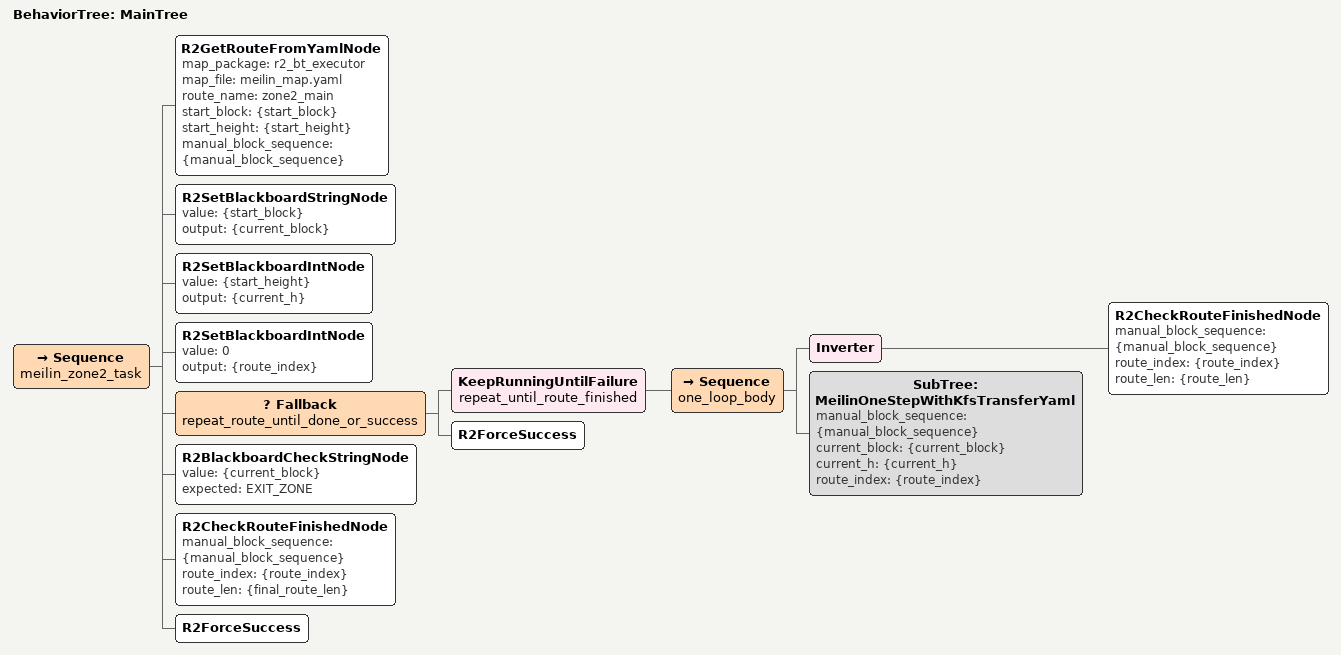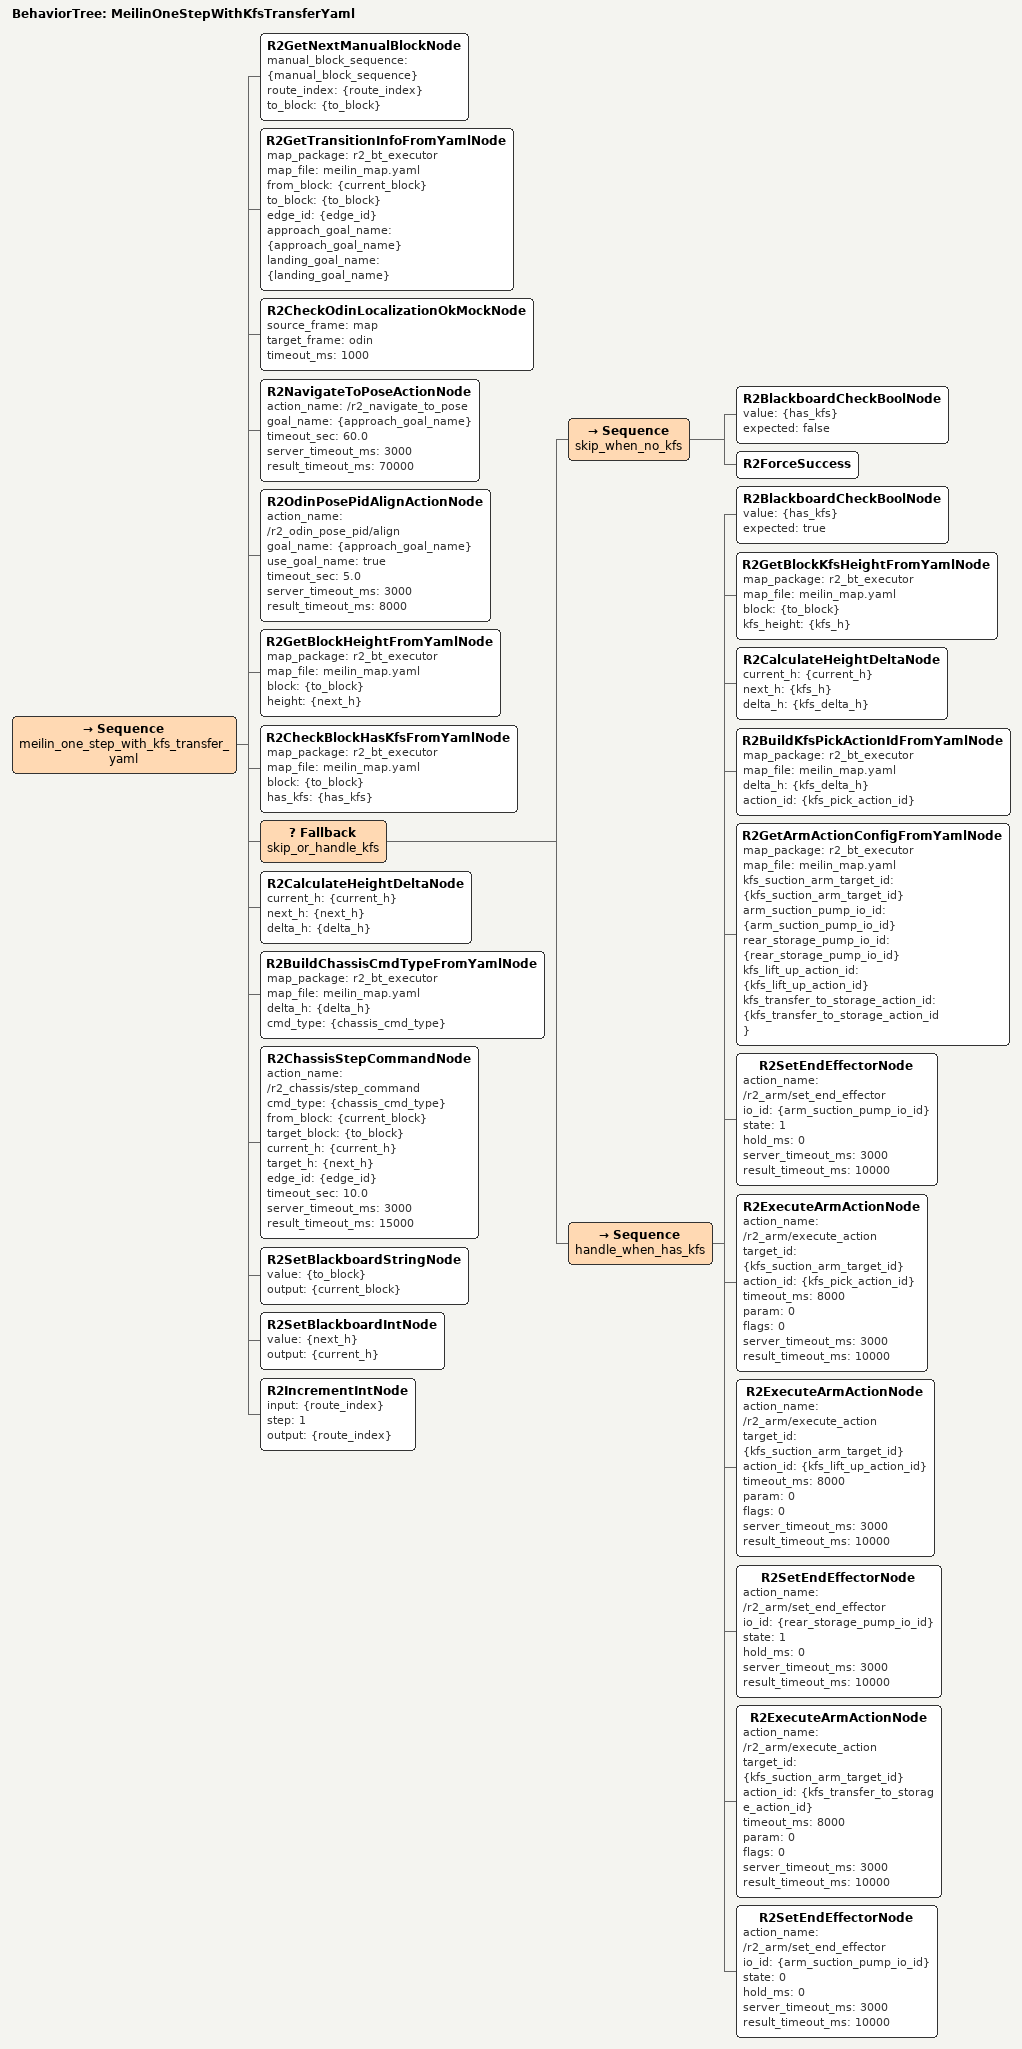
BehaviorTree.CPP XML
<root BTCPP_format="4" main_tree_to_execute="MainTree">

  <BehaviorTree ID="MainTree">
    <Sequence name="meilin_zone2_task">

      <R2GetRouteFromYamlNode
        map_package="r2_bt_executor"
        map_file="meilin_map.yaml"
        route_name="zone2_main"
        start_block="{start_block}"
        start_height="{start_height}"
        manual_block_sequence="{manual_block_sequence}" />

      <R2SetBlackboardStringNode
        value="{start_block}"
        output="{current_block}" />

      <R2SetBlackboardIntNode
        value="{start_height}"
        output="{current_h}" />

      <R2SetBlackboardIntNode
        value="0"
        output="{route_index}" />

      <Fallback name="repeat_route_until_done_or_success">

        <KeepRunningUntilFailure name="repeat_until_route_finished">

          <Sequence name="one_loop_body">

            <Inverter>
              <R2CheckRouteFinishedNode
                manual_block_sequence="{manual_block_sequence}"
                route_index="{route_index}"
                route_len="{route_len}" />
            </Inverter>

            <SubTree
              ID="MeilinOneStepWithKfsTransferYaml"
              manual_block_sequence="{manual_block_sequence}"
              current_block="{current_block}"
              current_h="{current_h}"
              route_index="{route_index}" />

          </Sequence>

        </KeepRunningUntilFailure>

        <R2ForceSuccess />

      </Fallback>

      <R2BlackboardCheckStringNode
        value="{current_block}"
        expected="EXIT_ZONE" />

      <R2CheckRouteFinishedNode
        manual_block_sequence="{manual_block_sequence}"
        route_index="{route_index}"
        route_len="{final_route_len}" />

      <R2ForceSuccess />

    </Sequence>
  </BehaviorTree>

  <BehaviorTree ID="MeilinOneStepWithKfsTransferYaml">
    <Sequence name="meilin_one_step_with_kfs_transfer_yaml">

      <R2GetNextManualBlockNode
        manual_block_sequence="{manual_block_sequence}"
        route_index="{route_index}"
        to_block="{to_block}" />

      <R2GetTransitionInfoFromYamlNode
        map_package="r2_bt_executor"
        map_file="meilin_map.yaml"
        from_block="{current_block}"
        to_block="{to_block}"
        edge_id="{edge_id}"
        approach_goal_name="{approach_goal_name}"
        landing_goal_name="{landing_goal_name}" />

      <R2CheckOdinLocalizationOkMockNode
        source_frame="map"
        target_frame="odin"
        timeout_ms="1000" />

      <R2NavigateToPoseActionNode
        action_name="/r2_navigate_to_pose"
        goal_name="{approach_goal_name}"
        timeout_sec="60.0"
        server_timeout_ms="3000"
        result_timeout_ms="70000" />

      <R2OdinPosePidAlignActionNode
        action_name="/r2_odin_pose_pid/align"
        goal_name="{approach_goal_name}"
        use_goal_name="true"
        timeout_sec="5.0"
        server_timeout_ms="3000"
        result_timeout_ms="8000" />

      <R2GetBlockHeightFromYamlNode
        map_package="r2_bt_executor"
        map_file="meilin_map.yaml"
        block="{to_block}"
        height="{next_h}" />

      <R2CheckBlockHasKfsFromYamlNode
        map_package="r2_bt_executor"
        map_file="meilin_map.yaml"
        block="{to_block}"
        has_kfs="{has_kfs}" />

      <Fallback name="skip_or_handle_kfs">

        <Sequence name="skip_when_no_kfs">
          <R2BlackboardCheckBoolNode
            value="{has_kfs}"
            expected="false" />

          <R2ForceSuccess />
        </Sequence>

        <Sequence name="handle_when_has_kfs">

          <R2BlackboardCheckBoolNode
            value="{has_kfs}"
            expected="true" />

          <R2GetBlockKfsHeightFromYamlNode
            map_package="r2_bt_executor"
            map_file="meilin_map.yaml"
            block="{to_block}"
            kfs_height="{kfs_h}" />

          <R2CalculateHeightDeltaNode
            current_h="{current_h}"
            next_h="{kfs_h}"
            delta_h="{kfs_delta_h}" />

          <R2BuildKfsPickActionIdFromYamlNode
            map_package="r2_bt_executor"
            map_file="meilin_map.yaml"
            delta_h="{kfs_delta_h}"
            action_id="{kfs_pick_action_id}" />

          <R2GetArmActionConfigFromYamlNode
            map_package="r2_bt_executor"
            map_file="meilin_map.yaml"
            kfs_suction_arm_target_id="{kfs_suction_arm_target_id}"
            arm_suction_pump_io_id="{arm_suction_pump_io_id}"
            rear_storage_pump_io_id="{rear_storage_pump_io_id}"
            kfs_lift_up_action_id="{kfs_lift_up_action_id}"
            kfs_transfer_to_storage_action_id="{kfs_transfer_to_storage_action_id}" />

          <R2SetEndEffectorNode
            action_name="/r2_arm/set_end_effector"
            io_id="{arm_suction_pump_io_id}"
            state="1"
            hold_ms="0"
            server_timeout_ms="3000"
            result_timeout_ms="10000" />

          <R2ExecuteArmActionNode
            action_name="/r2_arm/execute_action"
            target_id="{kfs_suction_arm_target_id}"
            action_id="{kfs_pick_action_id}"
            timeout_ms="8000"
            param="0"
            flags="0"
            server_timeout_ms="3000"
            result_timeout_ms="10000" />

          <R2ExecuteArmActionNode
            action_name="/r2_arm/execute_action"
            target_id="{kfs_suction_arm_target_id}"
            action_id="{kfs_lift_up_action_id}"
            timeout_ms="8000"
            param="0"
            flags="0"
            server_timeout_ms="3000"
            result_timeout_ms="10000" />

          <R2SetEndEffectorNode
            action_name="/r2_arm/set_end_effector"
            io_id="{rear_storage_pump_io_id}"
            state="1"
            hold_ms="0"
            server_timeout_ms="3000"
            result_timeout_ms="10000" />

          <R2ExecuteArmActionNode
            action_name="/r2_arm/execute_action"
            target_id="{kfs_suction_arm_target_id}"
            action_id="{kfs_transfer_to_storage_action_id}"
            timeout_ms="8000"
            param="0"
            flags="0"
            server_timeout_ms="3000"
            result_timeout_ms="10000" />

          <R2SetEndEffectorNode
            action_name="/r2_arm/set_end_effector"
            io_id="{arm_suction_pump_io_id}"
            state="0"
            hold_ms="0"
            server_timeout_ms="3000"
            result_timeout_ms="10000" />

        </Sequence>

      </Fallback>

      <R2CalculateHeightDeltaNode
        current_h="{current_h}"
        next_h="{next_h}"
        delta_h="{delta_h}" />

      <R2BuildChassisCmdTypeFromYamlNode
        map_package="r2_bt_executor"
        map_file="meilin_map.yaml"
        delta_h="{delta_h}"
        cmd_type="{chassis_cmd_type}" />

      <R2ChassisStepCommandNode
        action_name="/r2_chassis/step_command"
        cmd_type="{chassis_cmd_type}"
        from_block="{current_block}"
        target_block="{to_block}"
        current_h="{current_h}"
        target_h="{next_h}"
        edge_id="{edge_id}"
        timeout_sec="10.0"
        server_timeout_ms="3000"
        result_timeout_ms="15000" />

      <R2SetBlackboardStringNode
        value="{to_block}"
        output="{current_block}" />

      <R2SetBlackboardIntNode
        value="{next_h}"
        output="{current_h}" />

      <R2IncrementIntNode
        input="{route_index}"
        step="1"
        output="{route_index}" />

    </Sequence>
  </BehaviorTree>

</root>
